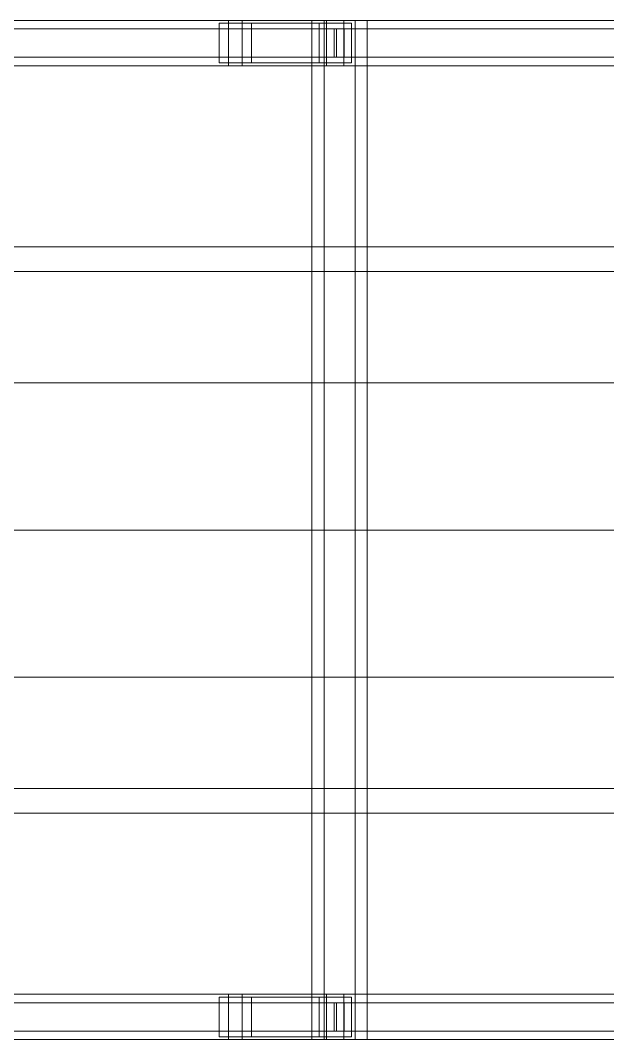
# Model space of a CAD drawing. Header units: millimetres. Extents: x -1970 to 34302, y -65268 to 6837.
# Drawn here: x 6719 to 7238, y -18450 to -17550 of the extents above; entities that cross this region are included whole.
import ezdxf

# ---------------------------------------------------------------- set-up
doc = ezdxf.new("R2010")
doc.units = ezdxf.units.MM
doc.layers.add('superior_C01', color=7, linetype='Continuous', lineweight=0)

msp = doc.modelspace()

# ---------------------------------------------------------------- linework, layer by layer
at = {"layer": 'superior_C01'}
for p, q in [((6902.966, -17550), (5759.904, -17550)), ((5772.079, -17550), (6915.141, -17550)), ((6989.713, -17550), (5846.651, -17550)), ((5861.87, -17550), (7004.932, -17550)), ((6902.966, -17550), (6902.966, -17590)), ((6915.141, -17550), (6902.966, -17550)), ((8046.028, -17550), (6902.966, -17550)), ((6915.141, -17590), (6915.141, -17550)), ((6915.141, -17550), (8058.203, -17550)), ((7014.852, -17550), (6976.75, -17550)), ((6976.75, -17550), (6976.75, -18450)), ((6987.403, -17550), (6976.75, -17550)), ((6987.403, -18450), (6987.403, -17550)), ((6987.403, -17550), (7025.505, -17550)), ((6989.713, -17550), (6989.713, -17590)), ((7004.932, -17550), (6989.713, -17550)), ((8132.775, -17550), (6989.713, -17550)), ((7004.932, -17590), (7004.932, -17550)), ((7004.932, -17550), (8147.994, -17550)), ((7014.852, -18450), (7014.852, -17550)), ((7014.852, -17550), (7025.505, -17550)), ((7025.505, -17550), (7025.505, -18450)), ((6996.241, -17557.5), (5764.91, -17557.5)), ((5767.073, -17557.5), (6998.404, -17557.5)), ((6923.342, -17552.5), (6894.765, -17552.5)), ((6894.765, -17552.5), (6894.765, -17587.5)), ((6983.034, -17552.5), (6894.765, -17552.5)), ((6923.342, -17587.5), (6923.342, -17552.5)), ((6923.342, -17552.5), (7011.611, -17552.5)), ((6983.034, -17587.5), (6983.034, -17552.5)), ((6983.034, -17552.5), (7011.611, -17552.5)), ((6989.528, -17557.5), (7005.117, -17557.5)), ((6989.528, -17582.5), (6989.528, -17557.5)), ((8044.321, -17557.5), (6989.528, -17557.5)), ((6996.241, -17557.5), (6996.241, -17582.5)), ((6998.404, -17557.5), (6996.241, -17557.5)), ((6998.404, -17582.5), (6998.404, -17557.5)), ((7005.117, -17557.5), (7005.117, -17582.5)), ((7005.117, -17557.5), (8059.91, -17557.5)), ((7011.611, -17552.5), (7011.611, -17587.5)), ((5764.91, -17582.5), (6996.241, -17582.5)), ((5767.073, -17582.5), (6998.404, -17582.5)), ((7005.117, -17582.5), (6989.528, -17582.5)), ((6989.528, -17582.5), (8044.321, -17582.5)), ((6996.241, -17582.5), (6998.404, -17582.5)), ((7005.117, -17582.5), (8059.91, -17582.5)), ((5759.904, -17590), (6902.966, -17590)), ((5772.079, -17590), (6915.141, -17590)), ((5846.651, -17590), (6989.713, -17590)), ((5861.87, -17590), (7004.932, -17590)), ((6894.765, -17587.5), (6923.342, -17587.5)), ((6983.034, -17587.5), (6894.765, -17587.5)), ((6902.966, -17590), (6915.141, -17590)), ((6902.966, -17590), (8046.028, -17590)), ((6915.141, -17590), (8058.203, -17590)), ((7011.611, -17587.5), (6923.342, -17587.5)), ((7011.611, -17587.5), (6983.034, -17587.5)), ((6989.713, -17590), (7004.932, -17590)), ((6989.713, -17590), (8132.775, -17590)), ((7004.932, -17590), (8147.994, -17590)), ((2005.168, -17750), (11044.69, -17750)), ((11046.22, -17750), (2006.698, -17750)), ((6513.744, -17771.702), (7447.754, -17771.702)), ((7449.571, -17771.702), (6515.561, -17771.702)), ((6534.582, -17870), (7468.592, -17870)), ((7470.409, -17870), (6536.399, -17870)), ((6534.582, -18000), (7468.592, -18000)), ((7470.409, -18000), (6536.399, -18000)), ((6534.582, -18130), (7468.592, -18130)), ((7470.409, -18130), (6536.399, -18130)), ((7447.754, -18228.298), (6513.744, -18228.298)), ((6515.561, -18228.298), (7449.571, -18228.298)), ((11044.69, -18250), (2005.168, -18250)), ((2006.698, -18250), (11046.22, -18250)), ((6902.966, -18410), (5759.904, -18410)), ((5772.079, -18410), (6915.141, -18410)), ((6989.713, -18410), (5846.651, -18410)), ((5861.87, -18410), (7004.932, -18410)), ((6923.342, -18412.5), (6894.765, -18412.5)), ((6894.765, -18412.5), (6894.765, -18447.5)), ((6983.034, -18412.5), (6894.765, -18412.5)), ((6902.966, -18410), (6902.966, -18450)), ((6915.141, -18410), (6902.966, -18410)), ((8046.028, -18410), (6902.966, -18410)), ((6915.141, -18450), (6915.141, -18410)), ((6915.141, -18410), (8058.203, -18410)), ((6923.342, -18447.5), (6923.342, -18412.5)), ((6923.342, -18412.5), (7011.611, -18412.5)), ((6983.034, -18447.5), (6983.034, -18412.5)), ((6983.034, -18412.5), (7011.611, -18412.5)), ((6989.713, -18410), (6989.713, -18450)), ((7004.932, -18410), (6989.713, -18410)), ((8132.775, -18410), (6989.713, -18410)), ((7004.932, -18450), (7004.932, -18410)), ((7004.932, -18410), (8147.994, -18410)), ((7011.611, -18412.5), (7011.611, -18447.5)), ((6996.241, -18417.5), (5764.91, -18417.5)), ((5767.073, -18417.5), (6998.404, -18417.5)), ((6989.528, -18417.5), (7005.117, -18417.5)), ((6989.528, -18442.5), (6989.528, -18417.5)), ((8044.321, -18417.5), (6989.528, -18417.5)), ((6996.241, -18417.5), (6996.241, -18442.5)), ((6998.404, -18417.5), (6996.241, -18417.5)), ((6998.404, -18442.5), (6998.404, -18417.5)), ((7005.117, -18417.5), (7005.117, -18442.5)), ((7005.117, -18417.5), (8059.91, -18417.5)), ((5759.904, -18450), (6902.966, -18450)), ((5764.91, -18442.5), (6996.241, -18442.5)), ((5767.073, -18442.5), (6998.404, -18442.5)), ((5772.079, -18450), (6915.141, -18450)), ((5846.651, -18450), (6989.713, -18450)), ((5861.87, -18450), (7004.932, -18450)), ((6894.765, -18447.5), (6923.342, -18447.5)), ((6983.034, -18447.5), (6894.765, -18447.5)), ((6902.966, -18450), (6915.141, -18450)), ((6902.966, -18450), (8046.028, -18450)), ((6915.141, -18450), (8058.203, -18450)), ((7011.611, -18447.5), (6923.342, -18447.5)), ((6976.75, -18450), (7014.852, -18450)), ((6976.75, -18450), (6987.403, -18450)), ((7011.611, -18447.5), (6983.034, -18447.5)), ((7025.505, -18450), (6987.403, -18450)), ((7005.117, -18442.5), (6989.528, -18442.5)), ((6989.528, -18442.5), (8044.321, -18442.5)), ((6989.713, -18450), (7004.932, -18450)), ((6989.713, -18450), (8132.775, -18450)), ((6996.241, -18442.5), (6998.404, -18442.5)), ((7004.932, -18450), (8147.994, -18450)), ((7005.117, -18442.5), (8059.91, -18442.5)), ((7025.505, -18450), (7014.852, -18450))]:
    msp.add_line(p, q, dxfattribs=at)

doc.saveas('drawing.dxf')
